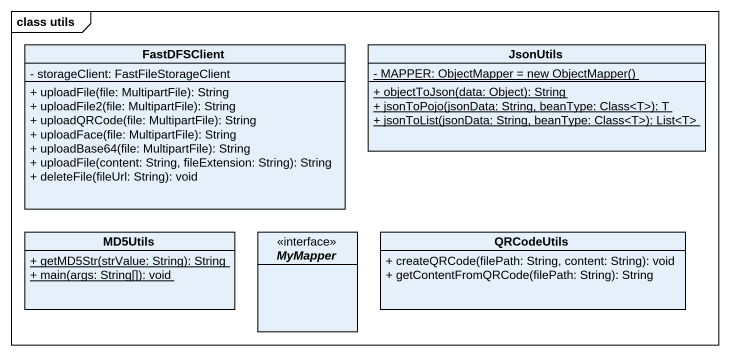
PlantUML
@startuml
mainframe class utils
hide circle
hide empty members
skinparam classAttributeIconSize 0
class FastDFSClient {
  - storageClient: FastFileStorageClient
  + uploadFile(file: MultipartFile): String
  + uploadFile2(file: MultipartFile): String
  + uploadQRCode(file: MultipartFile): String
  + uploadFace(file: MultipartFile): String
  + uploadBase64(file: MultipartFile): String
  + uploadFile(content: String, fileExtension: String): String
  + deleteFile(fileUrl: String): void
}
class JsonUtils {
  {static} {field} - MAPPER: ObjectMapper = new ObjectMapper()
  {static} + objectToJson(data: Object): String
  {static} + jsonToPojo(jsonData: String, beanType: Class<T>): T
  {static} + jsonToList(jsonData: String, beanType: Class<T>): List<T>
}
class MD5Utils {
  {static} + getMD5Str(strValue: String): String
  {static} + main(args: String[]): void
}
interface MyMapper <<interface>>
class QRCodeUtils {
  + createQRCode(filePath: String, content: String): void
  + getContentFromQRCode(filePath: String): String
}
@enduml
